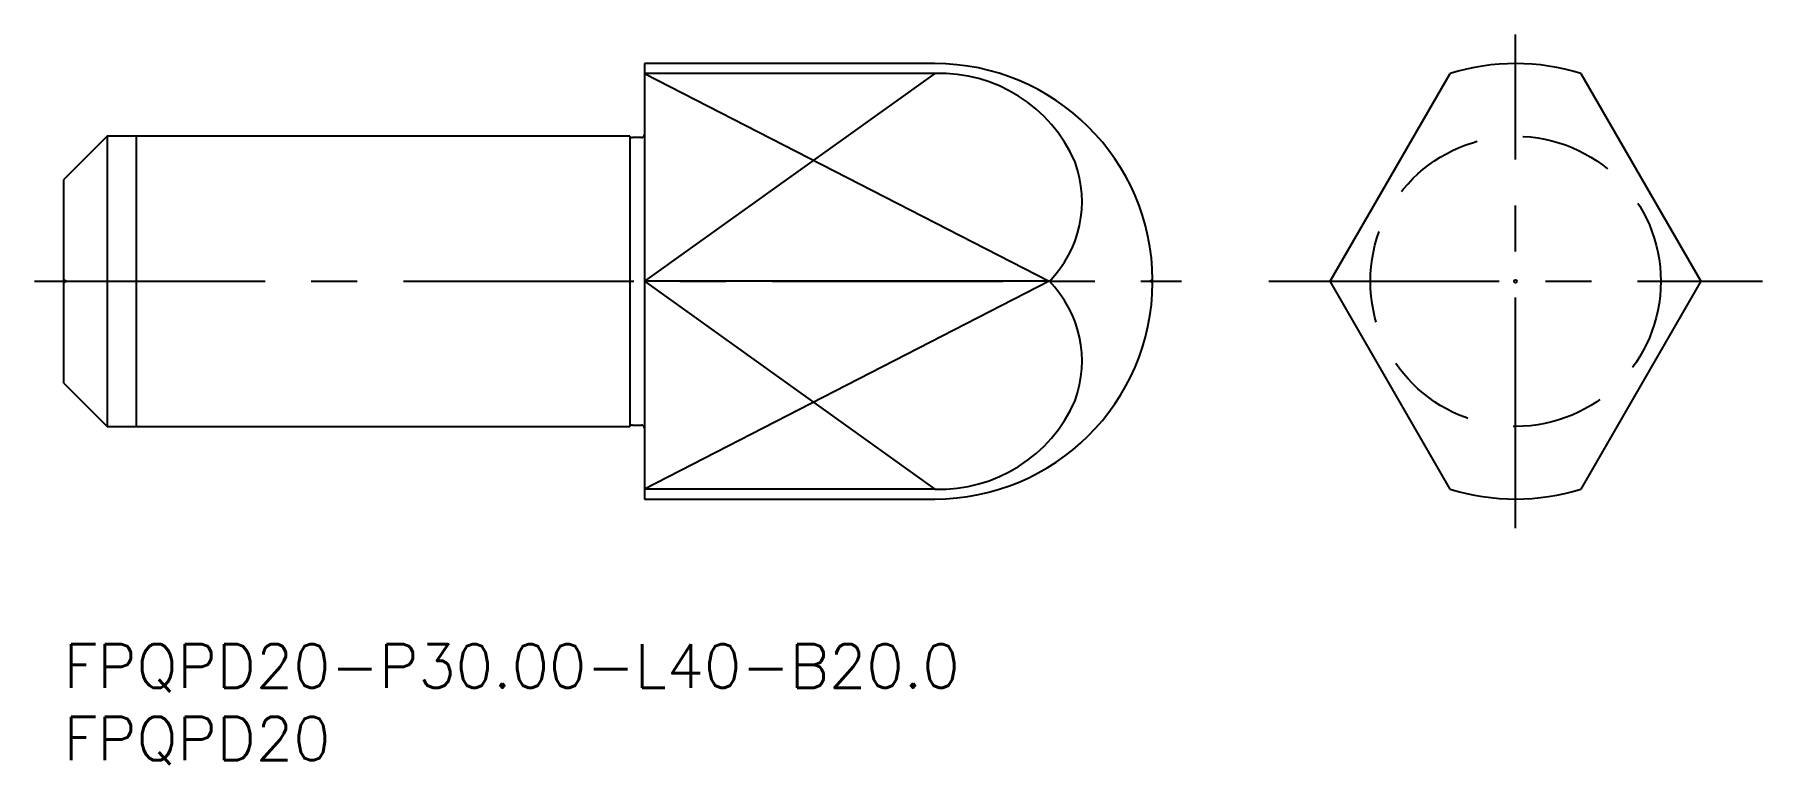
# Model space of a CAD drawing. Extents: x -2 to 117, y -8 to 42.
import ezdxf

# ---------------------------------------------------------------- set-up
doc = ezdxf.new("R2010")
doc.units = 0
doc.header["$LTSCALE"] = 0.5
doc.linetypes.add('CENTER', pattern=[50.8, 31.75, -6.35, 6.35, -6.35])
doc.linetypes.add('DASHED', pattern=[19.05, 12.7, -6.35])
for name, color, linetype in [('MSM_CENTER', 1, 'CENTER'), ('MSM_CONTINUOUS', 7, 'CONTINUOUS'), ('MSM_DASHED', 4, 'DASHED'), ('MSM_NARROW', 5, 'CONTINUOUS'), ('MSM_PART_NUMBER', 7, 'CONTINUOUS')]:
    doc.layers.add(name, color=color, linetype=linetype)
doc.styles.get("Standard").update_dxf_attribs({"font": 'txt.shx', "height": 1, "bigfont": 'bigfont.shx'})

# ---------------------------------------------------------------- blocks, each defined once
blk = doc.blocks.new('*U18')
at = {"layer": 'MSM_PART_NUMBER'}
blk.add_text('FPQPD20-P30.00-L40-B20.0', height=3, dxfattribs=at).set_placement((0, -3))
blk = doc.blocks.new('*U19')
at = {"layer": 'MSM_PART_NUMBER'}
blk.add_text('FPQPD20', height=3, dxfattribs=at).set_placement((0, -8))

msp = doc.modelspace()

# ---------------------------------------------------------------- linework, layer by layer
at = {"layer": 'MSM_CENTER'}
for p, q in [((100, 8), (100, 42)), ((-2, 25), (77, 25)), ((83, 25), (117, 25))]:
    msp.add_line(p, q, dxfattribs=at)
at = {"layer": 'MSM_CONTINUOUS'}
for p, q in [((60, 40), (40, 40)), ((40, 40), (40, 10)), ((60, 39.31), (40, 39.31)), ((87.24, 25), (95.5, 39.31)), ((104.5, 39.31), (112.76, 25)), ((3, 35), (0, 32)), ((39, 35), (3, 35)), ((3, 35), (3, 15)), ((39, 35), (39, 15)), ((39.8, 34.9), (39.17, 34.9)), ((0, 32), (0, 18)), ((67.88, 25), (40, 25)), ((75, 24.9), (75, 25.1)), ((95.5, 10.69), (87.24, 25)), ((112.76, 25), (104.5, 10.69)), ((0, 18), (3, 15)), ((3, 15), (39, 15)), ((39.17, 15.1), (39.8, 15.1)), ((60, 10.69), (40, 10.69)), ((40, 10), (60, 10))]:
    msp.add_line(p, q, dxfattribs=at)
msp.add_circle((100, 25), 0.0998, dxfattribs=at)
for centre, radius, start, end in [((60, 25), 15, 0.3812, 90), ((60.36, 29.18), 10.14, 23.4566, 92.0203), ((100, 25), 15, 72.5424, 107.4576), ((39.17, 35.1), 0.2, 210, 270), ((39.8, 35.1), 0.2, 270, 0), ((62.26, 30.51), 7.88, 315.5854, 20.0705), ((62.26, 19.49), 7.88, 339.9295, 44.4146), ((60, 25), 15, 270, 359.6188), ((60.36, 20.82), 10.14, 267.9797, 336.5434), ((39.17, 14.9), 0.2, 90, 150), ((39.8, 14.9), 0.2, 0, 90), ((100, 25), 15, 252.5424, 287.4576)]:
    msp.add_arc(centre, radius, start, end, dxfattribs=at)
at = {"layer": 'MSM_DASHED'}
for p, q in [((0.17, 25), (0, 25.1)), ((0, 24.9), (0.17, 25)), ((75, 25.1), (74.83, 25)), ((74.83, 25), (75, 24.9))]:
    msp.add_line(p, q, dxfattribs=at)
msp.add_circle((100, 25), 10, dxfattribs=at)
at = {"layer": 'MSM_NARROW'}
for p, q in [((40, 39.31), (67.88, 25)), ((60, 39.31), (40, 25)), ((5, 35), (5, 15)), ((67.88, 25), (40, 10.69)), ((40, 25), (60, 10.69))]:
    msp.add_line(p, q, dxfattribs=at)

# ---------------------------------------------------------------- block references
at = {"layer": 'MSM_CONTINUOUS'}
for name in ['*U18', '*U19']:
    msp.add_blockref(name, (0, 0), dxfattribs=at)

doc.saveas('drawing.dxf')
